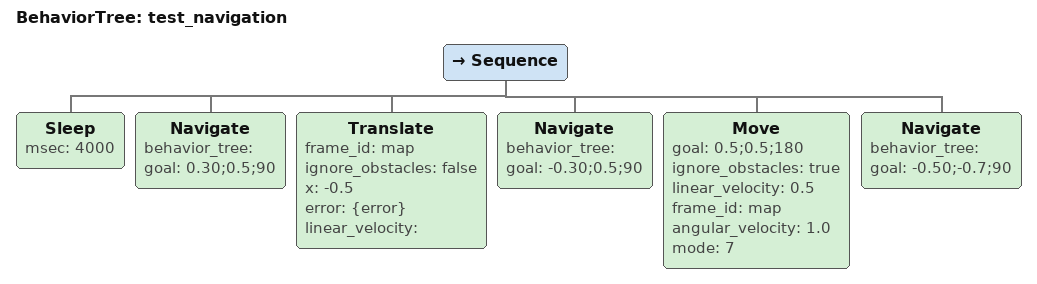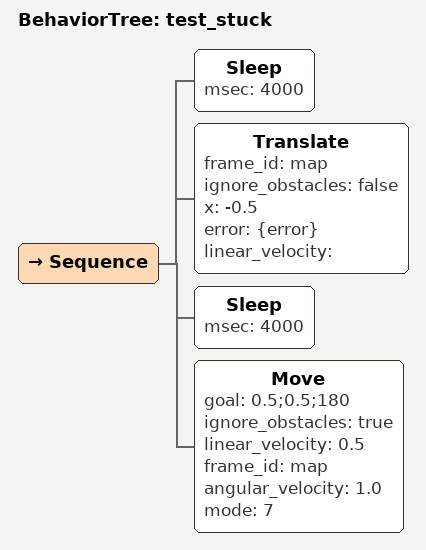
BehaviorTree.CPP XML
<?xml version="1.0" encoding="UTF-8"?>
<root BTCPP_format="4">
  <BehaviorTree ID="test_navigation">
    <Sequence>
      <Sleep msec="4000"/>
      <Navigate behavior_tree=""
                goal="0.30;0.5;90"/>
      <Translate frame_id="map"
                 ignore_obstacles="false"
                 x="-0.5"
                 error="{error}"
                 linear_velocity=""/>
      <Navigate behavior_tree=""
                goal="-0.30;0.5;90"/>
      <Move goal="0.5;0.5;180"
            ignore_obstacles="true"
            linear_velocity="0.5"
            frame_id="map"
            angular_velocity="1.0"
            mode="7"/>
      <Navigate behavior_tree=""
                goal="-0.50;-0.7;90"/>
    </Sequence>
  </BehaviorTree>

  <BehaviorTree ID="test_stuck">
    <Sequence>
      <Sleep msec="4000"/>
      <Translate frame_id="map"
                 ignore_obstacles="false"
                 x="-0.5"
                 error="{error}"
                 linear_velocity=""/>
      <Sleep msec="4000"/>
      <Move goal="0.5;0.5;180"
            ignore_obstacles="true"
            linear_velocity="0.5"
            frame_id="map"
            angular_velocity="1.0"
            mode="7"/>
    </Sequence>
  </BehaviorTree>

</root>
